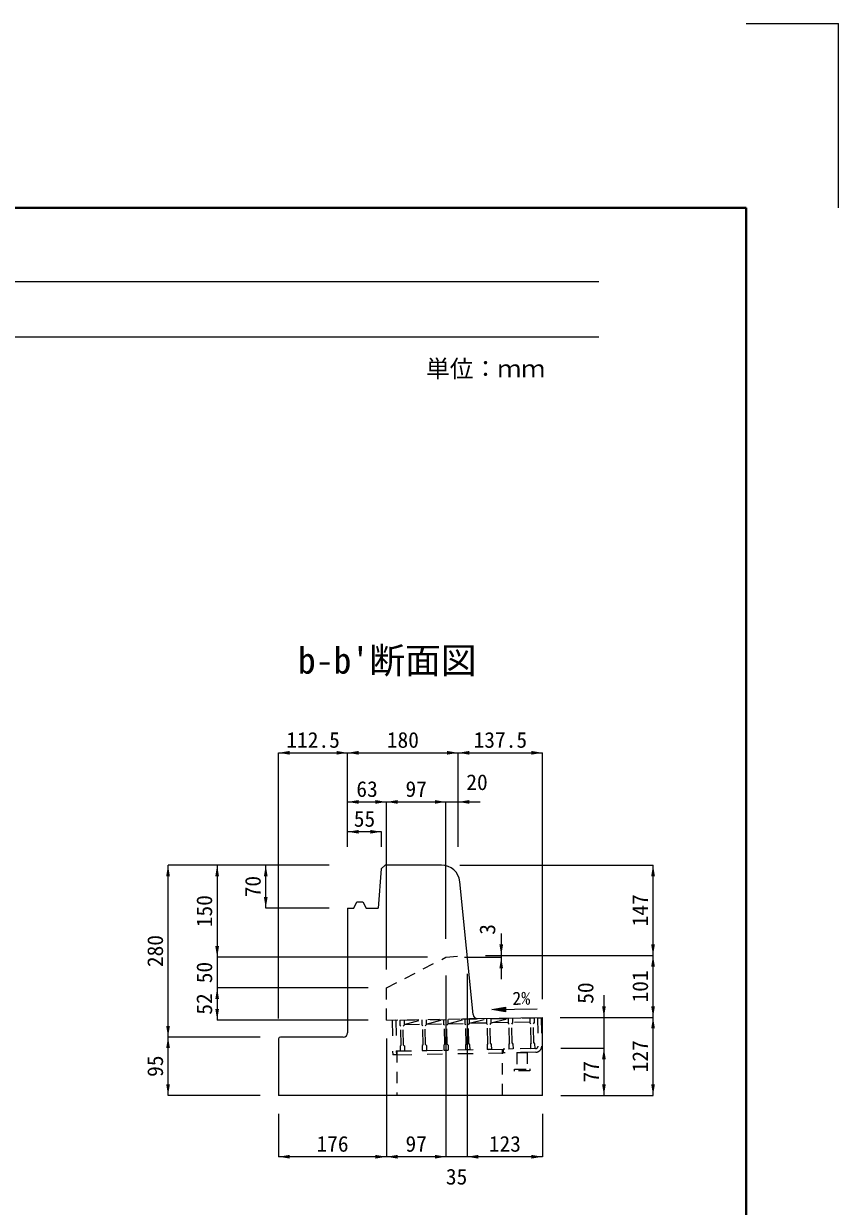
# Model space of a CAD drawing. Units: millimetres at full size. Extents: x 50430 to 101606, y 69050 to 91573.
# Drawn here: x 83770 to 85097, y 72664 to 74590 of the extents above; entities that cross this region are included whole.
import ezdxf
from ezdxf.enums import TextEntityAlignment as Align

# ---------------------------------------------------------------- set-up
doc = ezdxf.new("R2010")
doc.units = ezdxf.units.MM
doc.header["$LTSCALE"] = 50
for name, pattern in [('USER1', [0.675, 0.375, -0.3]), ('USER3', [1, 0.5, -0.5]), ('USER4', [0.675, 0.375, -0.3])]:
    doc.linetypes.add(name, pattern=pattern)
for name, color, linetype, lineweight in [('DEFPOINTS_2', 8, 'Continuous', 13), ('インサート', 3, 'USER1', 9), ('グレーチング', 7, 'USER1', 5), ('図枠', 7, 'Continuous', 5), ('寸法線', 7, 'Continuous', 13), ('本体', 2, 'Continuous', 9)]:
    doc.layers.add(name, color=color, linetype=linetype, lineweight=lineweight)
doc.layers.add('文字', color=7, linetype='Continuous')
doc.styles.add('ＭＳ ゴシック', font='')
doc.styles.get('ＭＳ ゴシック').set_extended_font_data('MS Gothic')

# ---------------------------------------------------------------- blocks, each defined once
blk = doc.blocks.new('filled_arrow')
at = {"color": 0, "linetype": 'Continuous', "lineweight": -2}
blk.add_solid([(7.5, 1.25), (0, 0), (7.5, -1.25)], dxfattribs=at)

msp = doc.modelspace()

# ---------------------------------------------------------------- hatches: boundary and pattern name
at = {"layer": '寸法線'}
msp.add_hatch(color=256, dxfattribs=at).paths.add_polyline_path([(84555.42, 72988.26), (84555.55, 72980.76), (84532.98, 72984.12)])

# ---------------------------------------------------------------- linework, layer by layer
at = {"layer": 'DEFPOINTS_2', "color": 1}
for p in [(84947.44, 74590.14), (85097.44, 74290.14)]:
    msp.add_line(p, (85097.44, 74590.14), dxfattribs=at)
at = {"layer": 'インサート', "linetype": 'USER4'}
for p, q in [((84573.5, 72914.09), (84590.5, 72914.38)), ((84573.5, 72914.09), (84573.97, 72887.09)), ((84590.5, 72914.38), (84590.96, 72887.38)), ((84569.97, 72887.02), (84594.96, 72887.45)), ((84570.02, 72884.02), (84569.97, 72887.02)), ((84595.02, 72884.45), (84570.02, 72884.02)), ((84594.96, 72887.45), (84595.02, 72884.45))]:
    msp.add_line(p, q, dxfattribs=at)
at = {"layer": 'グレーチング', "linetype": 'USER3'}
for p, q in [((84376.55, 72966.69), (84370.55, 72966.59)), ((84370.55, 72966.59), (84371.53, 72910.6)), ((84376.55, 72966.69), (84377.53, 72910.7)), ((84383.05, 72966.8), (84602.02, 72970.61)), ((84383.05, 72966.8), (84383.19, 72958.81)), ((84384.72, 72957.33), (84383.19, 72958.81)), ((84385.26, 72926.34), (84384.72, 72957.33)), ((84388.72, 72957.4), (84390.19, 72958.93)), ((84389.26, 72926.41), (84388.72, 72957.4)), ((84390.05, 72966.93), (84390.19, 72958.93)), ((84390.17, 72959.93), (84418.85, 72967.43)), ((84390.17, 72959.93), (84418.97, 72960.43)), ((84418.85, 72967.43), (84418.99, 72959.43)), ((84420.51, 72957.95), (84418.99, 72959.43)), ((84421.05, 72926.96), (84420.51, 72957.95)), ((84424.51, 72958.02), (84425.99, 72959.55)), ((84425.05, 72927.03), (84424.51, 72958.02)), ((84425.85, 72967.55), (84425.99, 72959.55)), ((84425.97, 72960.55), (84454.14, 72968.04)), ((84425.97, 72960.55), (84454.26, 72961.04)), ((84454.14, 72968.04), (84454.28, 72960.04)), ((84455.81, 72958.57), (84454.28, 72960.04)), ((84456.35, 72927.57), (84455.81, 72958.57)), ((84459.81, 72958.64), (84461.28, 72960.16)), ((84460.35, 72927.64), (84459.81, 72958.64)), ((84461.14, 72968.16), (84461.28, 72960.16)), ((84461.26, 72961.16), (84489.44, 72968.65)), ((84461.26, 72961.16), (84489.56, 72961.65)), ((84489.14, 72968.65), (84489.28, 72960.65)), ((84490.8, 72959.17), (84489.28, 72960.65)), ((84491.34, 72928.18), (84490.8, 72959.17)), ((84494.8, 72959.24), (84496.28, 72960.77)), ((84495.34, 72928.25), (84494.8, 72959.24)), ((84496.14, 72968.77), (84496.28, 72960.77)), ((84496.26, 72961.77), (84524.43, 72969.26)), ((84524.55, 72962.26), (84496.26, 72961.77)), ((84524.43, 72969.26), (84524.57, 72961.26)), ((84526.1, 72959.79), (84524.57, 72961.26)), ((84526.64, 72928.79), (84526.1, 72959.79)), ((84530.1, 72959.86), (84531.57, 72961.38)), ((84530.63, 72928.86), (84530.1, 72959.86)), ((84531.43, 72969.38), (84531.57, 72961.38)), ((84531.55, 72962.38), (84559.73, 72969.87)), ((84559.85, 72962.87), (84531.55, 72962.38)), ((84559.73, 72969.87), (84559.87, 72961.87)), ((84561.39, 72960.4), (84559.87, 72961.87)), ((84561.93, 72929.41), (84561.39, 72960.4)), ((84565.39, 72960.47), (84566.86, 72962)), ((84565.93, 72929.48), (84565.39, 72960.47)), ((84566.73, 72970), (84566.86, 72962)), ((84595.14, 72963.49), (84566.85, 72963)), ((84595.02, 72970.49), (84595.16, 72962.49)), ((84596.69, 72961.01), (84595.16, 72962.49)), ((84597.22, 72930.02), (84596.69, 72961.01)), ((84600.69, 72961.08), (84602.16, 72962.61)), ((84601.22, 72930.09), (84600.69, 72961.08)), ((84602.02, 72970.61), (84602.16, 72962.61)), ((84607.52, 72970.7), (84613.52, 72970.81)), ((84607.52, 72970.7), (84608.32, 72924.71)), ((84613.52, 72970.81), (84614.32, 72924.81)), ((84377.42, 72916.7), (84551.4, 72919.72)), ((84385.26, 72926.34), (84383.78, 72924.81)), ((84383.78, 72924.81), (84383.92, 72916.81)), ((84389.26, 72926.41), (84390.78, 72924.93)), ((84390.78, 72924.93), (84390.92, 72916.93)), ((84421.05, 72926.96), (84419.58, 72925.43)), ((84419.58, 72925.43), (84419.72, 72917.43)), ((84425.05, 72927.03), (84426.58, 72925.55)), ((84426.58, 72925.55), (84426.72, 72917.56)), ((84456.35, 72927.57), (84454.87, 72926.05)), ((84454.87, 72926.05), (84455.01, 72918.05)), ((84455.01, 72918.05), (84462.01, 72918.17)), ((84460.35, 72927.64), (84461.87, 72926.17)), ((84461.87, 72926.17), (84462.01, 72918.17)), ((84491.34, 72928.18), (84489.87, 72926.65)), ((84489.87, 72926.65), (84490.01, 72918.65)), ((84497, 72918.78), (84490.01, 72918.65)), ((84495.34, 72928.25), (84496.87, 72926.78)), ((84496.87, 72926.78), (84497, 72918.78)), ((84526.64, 72928.79), (84525.16, 72927.27)), ((84525.16, 72927.27), (84525.3, 72919.27)), ((84532.3, 72919.39), (84525.3, 72919.27)), ((84530.63, 72928.86), (84532.16, 72927.39)), ((84532.16, 72927.39), (84532.3, 72919.39)), ((84604.39, 72920.64), (84551.4, 72919.72)), ((84551.4, 72919.72), (84551.5, 72913.72)), ((84561.93, 72929.41), (84560.46, 72927.88)), ((84560.46, 72927.88), (84560.6, 72919.88)), ((84567.59, 72920), (84560.6, 72919.88)), ((84565.93, 72929.48), (84567.46, 72928)), ((84567.46, 72928), (84567.59, 72920)), ((84597.22, 72930.02), (84595.75, 72928.49)), ((84595.75, 72928.49), (84595.89, 72920.49)), ((84602.89, 72920.62), (84595.89, 72920.49)), ((84601.22, 72930.09), (84602.75, 72928.61)), ((84602.75, 72928.61), (84602.89, 72920.62)), ((84377.53, 72910.7), (84371.53, 72910.6)), ((84377.53, 72910.7), (84551.5, 72913.72)), ((84383.92, 72916.81), (84390.92, 72916.93)), ((84419.72, 72917.43), (84426.72, 72917.56)), ((84604.49, 72914.64), (84551.5, 72913.72))]:
    msp.add_line(p, q, dxfattribs=at)
for radius, start, end in [(4, 270.99553, 0.99526), (10, 270.99544, 0.99523)]:
    msp.add_arc((84604.32, 72924.64), radius, start, end, dxfattribs=at)
at = {"layer": '図枠', "lineweight": 40}
for p in [(80792.44, 74290.14), (84947.44, 71590.14)]:
    msp.add_line(p, (84947.44, 74290.14), dxfattribs=at)
at = {"layer": '図枠', "lineweight": 13}
for p, q in [((81032.44, 74170.14), (84707.44, 74170.14)), ((81032.44, 74080.14), (84707.44, 74080.14))]:
    msp.add_line(p, q, dxfattribs=at)
at = {"layer": '寸法線'}
for p, q in [((84185.63, 73402.42), (84298.13, 73402.42)), ((84185.63, 72969.47), (84185.63, 73402.42)), ((84298.13, 73402.42), (84478.13, 73402.42)), ((84298.13, 73249.46), (84298.13, 73402.42)), ((84298.13, 73249.46), (84298.13, 73402.42)), ((84478.13, 73249.47), (84478.13, 73402.42)), ((84478.13, 73402.42), (84615.63, 73402.42)), ((84478.13, 73249.47), (84478.13, 73402.42)), ((84615.63, 73001.39), (84615.63, 73402.42)), ((84298.13, 73322.42), (84361.44, 73322.42)), ((84298.13, 73249.46), (84298.13, 73322.42)), ((84361.44, 73049.47), (84361.44, 73322.42)), ((84361.44, 73322.42), (84458.32, 73322.42)), ((84361.44, 73049.47), (84361.44, 73322.42)), ((84422.32, 73322.42), (84514.13, 73322.42)), ((84458.32, 73099.47), (84458.32, 73322.42)), ((84458.32, 73099.47), (84458.32, 73322.42)), ((84478.13, 73249.47), (84478.13, 73322.42)), ((84353.12, 73273.8), (84298.12, 73273.8)), ((84298.12, 73249.46), (84298.12, 73273.8)), ((84353.12, 73249.46), (84353.12, 73273.8)), ((84005.63, 72939.47), (84005.63, 73219.47)), ((84268.13, 73219.47), (84005.63, 73219.47)), ((84085.63, 73219.46), (84085.63, 73069.47)), ((84268.13, 73219.46), (84085.63, 73219.46)), ((84164.78, 73149.46), (84164.78, 73219.46)), ((84268.12, 73219.46), (84164.78, 73219.46)), ((84480.98, 73219.47), (84795.63, 73219.47)), ((84795.63, 73072.26), (84795.63, 73219.47)), ((84268.12, 73149.46), (84164.78, 73149.46)), ((84085.63, 73105.47), (84085.63, 72983.47)), ((84548.33, 73108.26), (84548.33, 73033.47)), ((84522.85, 73072.26), (84548.33, 73072.26)), ((84522.85, 73072.26), (84795.63, 73072.26)), ((84522.85, 73072.26), (84795.63, 73072.26)), ((84795.63, 72971.45), (84795.63, 73072.26)), ((84428.32, 73069.47), (84085.63, 73069.47)), ((84428.32, 73069.47), (84085.63, 73069.47)), ((84488.32, 73069.47), (84548.33, 73069.47)), ((84458.32, 73039.47), (84458.32, 72744.47)), ((84458.32, 73039.47), (84458.32, 72744.47)), ((84492.85, 73042.26), (84492.85, 72744.47)), ((84492.85, 73042.26), (84492.85, 72744.47)), ((84331.44, 73019.47), (84085.63, 73019.47)), ((84085.63, 73019.47), (84085.63, 72967.05)), ((84331.44, 73019.47), (84085.63, 73019.47)), ((84715.63, 73007.45), (84715.63, 72885.35)), ((84331.44, 72967.05), (84085.63, 72967.05)), ((84644.55, 72971.45), (84715.63, 72971.45)), ((84644.55, 72971.45), (84795.63, 72971.45)), ((84644.55, 72971.45), (84795.63, 72971.45)), ((84795.63, 72844.47), (84795.63, 72971.45)), ((84005.63, 72844.47), (84005.63, 72939.47)), ((84155.63, 72939.47), (84005.63, 72939.47)), ((84155.63, 72939.47), (84005.63, 72939.47)), ((84361.44, 72937.05), (84361.44, 72744.47)), ((84361.44, 72937.05), (84361.44, 72744.47)), ((84645.42, 72921.35), (84715.63, 72921.35)), ((84645.42, 72921.35), (84715.63, 72921.35)), ((84715.63, 72921.35), (84715.63, 72844.47)), ((84155.63, 72844.47), (84005.63, 72844.47)), ((84645.63, 72844.47), (84715.63, 72844.47)), ((84645.63, 72844.47), (84795.63, 72844.47)), ((84185.63, 72814.47), (84185.63, 72744.47)), ((84615.63, 72814.47), (84615.63, 72744.47)), ((84361.44, 72744.47), (84185.63, 72744.47)), ((84458.32, 72744.47), (84361.44, 72744.47)), ((84528.85, 72744.47), (84422.32, 72744.47)), ((84615.63, 72744.47), (84492.85, 72744.47))]:
    msp.add_line(p, q, dxfattribs=at)
at = {"layer": '寸法線', "lineweight": 9}
msp.add_line((84532.98, 72984.12), (84607, 72985.41), dxfattribs=at)
at = {"layer": '寸法線'}
msp.add_lwpolyline([(84555.42, 72988.26), (84555.55, 72980.76), (84532.98, 72984.12)], close=True, dxfattribs=at)
at = {"layer": '本体', "lineweight": 13}
for p, q in [((84352.7, 73213.49), (84348.13, 73149.48)), ((84298.13, 73149.48), (84298.13, 72946.47)), ((84298.13, 73149.48), (84308.13, 73149.48)), ((84308.13, 73149.48), (84313.13, 73159.48)), ((84313.13, 73159.48), (84323.13, 73159.48)), ((84323.13, 73159.48), (84328.13, 73149.48)), ((84328.13, 73149.48), (84348.13, 73149.48))]:
    msp.add_line(p, q, dxfattribs=at)
at = {"layer": '本体', "lineweight": 20}
for p, q in [((84352.7, 73213.49), (84359.13, 73219.48)), ((84450.98, 73219.46), (84359.11, 73219.46)), ((84502.48, 72975.93), (84480.83, 73192.45)), ((84509.57, 72969.63), (84615.63, 72971.47)), ((84615.63, 72844.47), (84615.63, 72971.47)), ((84291.13, 72939.47), (84188.63, 72939.47)), ((84185.63, 72936.47), (84185.63, 72844.47)), ((84615.63, 72844.47), (84185.63, 72844.47))]:
    msp.add_line(p, q, dxfattribs=at)
at = {"layer": '本体', "linetype": 'USER1'}
for p, q in [((84458.32, 73069.47), (84492.85, 73072.26)), ((84361.44, 73019.47), (84458.32, 73069.47)), ((84361.44, 72967.05), (84361.44, 73019.47)), ((84361.44, 72967.05), (84509.57, 72969.63)), ((84485.1, 72968.92), (84498.14, 72969.11)), ((84550.63, 72844.47), (84550.63, 72919.71)), ((84378.56, 72916.72), (84378.56, 72844.47))]:
    msp.add_line(p, q, dxfattribs=at)
at = {"layer": '本体', "lineweight": 20}
for centre, radius, start, end in [((84450.98, 73189.46), 30, 5.71031, 90), ((84509.45, 72976.62), 7, 185.71071, 270.99534), ((84188.63, 72936.47), 3, 90, 180)]:
    msp.add_arc(centre, radius, start, end, dxfattribs=at)
at = {"layer": '本体', "lineweight": 13}
msp.add_arc((84291.13, 72946.47), 7, 270, 0, dxfattribs=at)

# ---------------------------------------------------------------- block references
at = {"layer": '寸法線', "xscale": 2.4, "yscale": 2.4}
for p in [(84185.63, 73402.42), (84298.13, 73402.42), (84478.13, 73402.42), (84298.13, 73322.42), (84361.44, 73322.42), (84478.13, 73322.42), (84298.12, 73273.8), (84185.63, 72744.47), (84361.44, 72744.47), (84492.85, 72744.47), (84492.85, 72744.47)]:
    msp.add_blockref('filled_arrow', p, dxfattribs=at)
for p, rotation in [((84298.13, 73402.42), 180), ((84478.13, 73402.42), 180), ((84615.63, 73402.42), 180), ((84361.44, 73322.42), 180), ((84458.32, 73322.42), 180), ((84458.32, 73322.42), 180), ((84353.12, 73273.8), 180), ((84005.63, 73219.47), 270), ((84085.63, 73219.46), 270), ((84164.78, 73219.46), 270), ((84795.63, 73219.47), 270), ((84164.78, 73149.46), 90), ((84085.63, 73069.47), 90), ((84085.63, 73069.47), 90), ((84548.33, 73072.26), 90), ((84795.63, 73072.26), 90), ((84795.63, 73072.26), 270), ((84548.33, 73069.47), 270), ((84085.63, 73019.47), 270), ((84085.63, 73019.47), 270), ((84085.63, 72967.05), 90), ((84715.63, 72971.45), 90), ((84795.63, 72971.45), 90), ((84005.63, 72939.47), 90), ((84795.63, 72971.45), 270), ((84005.63, 72939.47), 270), ((84715.63, 72921.35), 270), ((84715.63, 72921.35), 270), ((84005.63, 72844.47), 90), ((84715.63, 72844.47), 90), ((84795.63, 72844.47), 90), ((84361.44, 72744.47), 180), ((84458.32, 72744.47), 180), ((84458.32, 72744.47), 180), ((84615.63, 72744.47), 180)]:
    msp.add_blockref('filled_arrow', p, dxfattribs=dict(at, rotation=rotation))

# ---------------------------------------------------------------- texts
at = {"layer": '図枠', "style": 'ＭＳ ゴシック'}
msp.add_text('単位：ｍｍ', height=28.48, dxfattribs=at).set_placement((84522.73, 74028.14), align=Align.MIDDLE_CENTER)
at = {"layer": '寸法線', "style": 'ＭＳ ゴシック'}
for s, p in [('112.5', (84241.88, 73423.42)), ('180', (84388.13, 73423.42)), ('137.5', (84546.88, 73423.42)), ('20', (84508.88, 73354.56)), ('63', (84329.78, 73343.42)), ('97', (84409.88, 73343.42)), ('55', (84325.62, 73294.8)), ('176', (84273.53, 72765.47)), ('97', (84409.88, 72765.47)), ('123', (84554.24, 72765.47)), ('35', (84475.59, 72711.96))]:
    msp.add_text(s, height=25.63, dxfattribs=at).set_placement(p, align=Align.MIDDLE_CENTER)
for s, height, rotation, p in [('70', 25.63, 90, (84143.78, 73184.46)), ('150', 25.63, 90, (84064.63, 73144.47)), ('147', 25.63, 90, (84774.63, 73145.86)), ('3', 25.63, 90, (84525.8, 73114.73)), ('280', 25.63, 90, (83984.63, 73079.47)), ('50', 25.63, 90, (84064.63, 73044.47)), ('101', 25.63, 90, (84774.63, 73021.85)), ('50', 25.63, 90, (84685.63, 73011.02)), ('52', 25.63, 90, (84064.63, 72993.26)), ('2%', 21.36, 1, (84581.03, 73002.67)), ('127', 25.63, 90, (84774.63, 72907.96)), ('95', 25.63, 90, (83984.63, 72891.97)), ('77', 25.63, 90, (84694.63, 72882.91))]:
    msp.add_text(s, height=height, rotation=rotation, dxfattribs=at).set_placement(p, align=Align.MIDDLE_CENTER)
at = {"layer": '文字', "style": 'ＭＳ ゴシック'}
msp.add_text("b-b'断面図", height=42.72, dxfattribs=at).set_placement((84362.66, 73552.88), align=Align.MIDDLE_CENTER)

doc.saveas('drawing.dxf')
